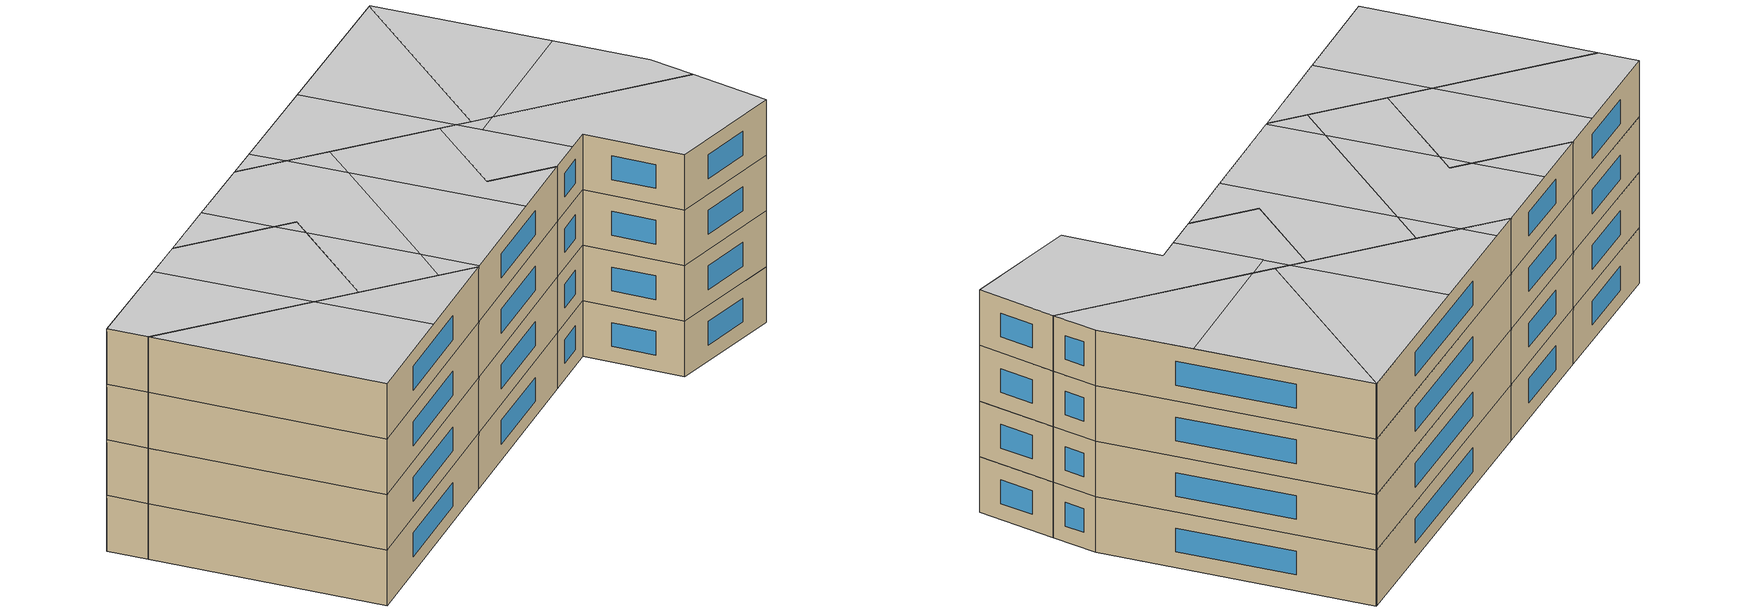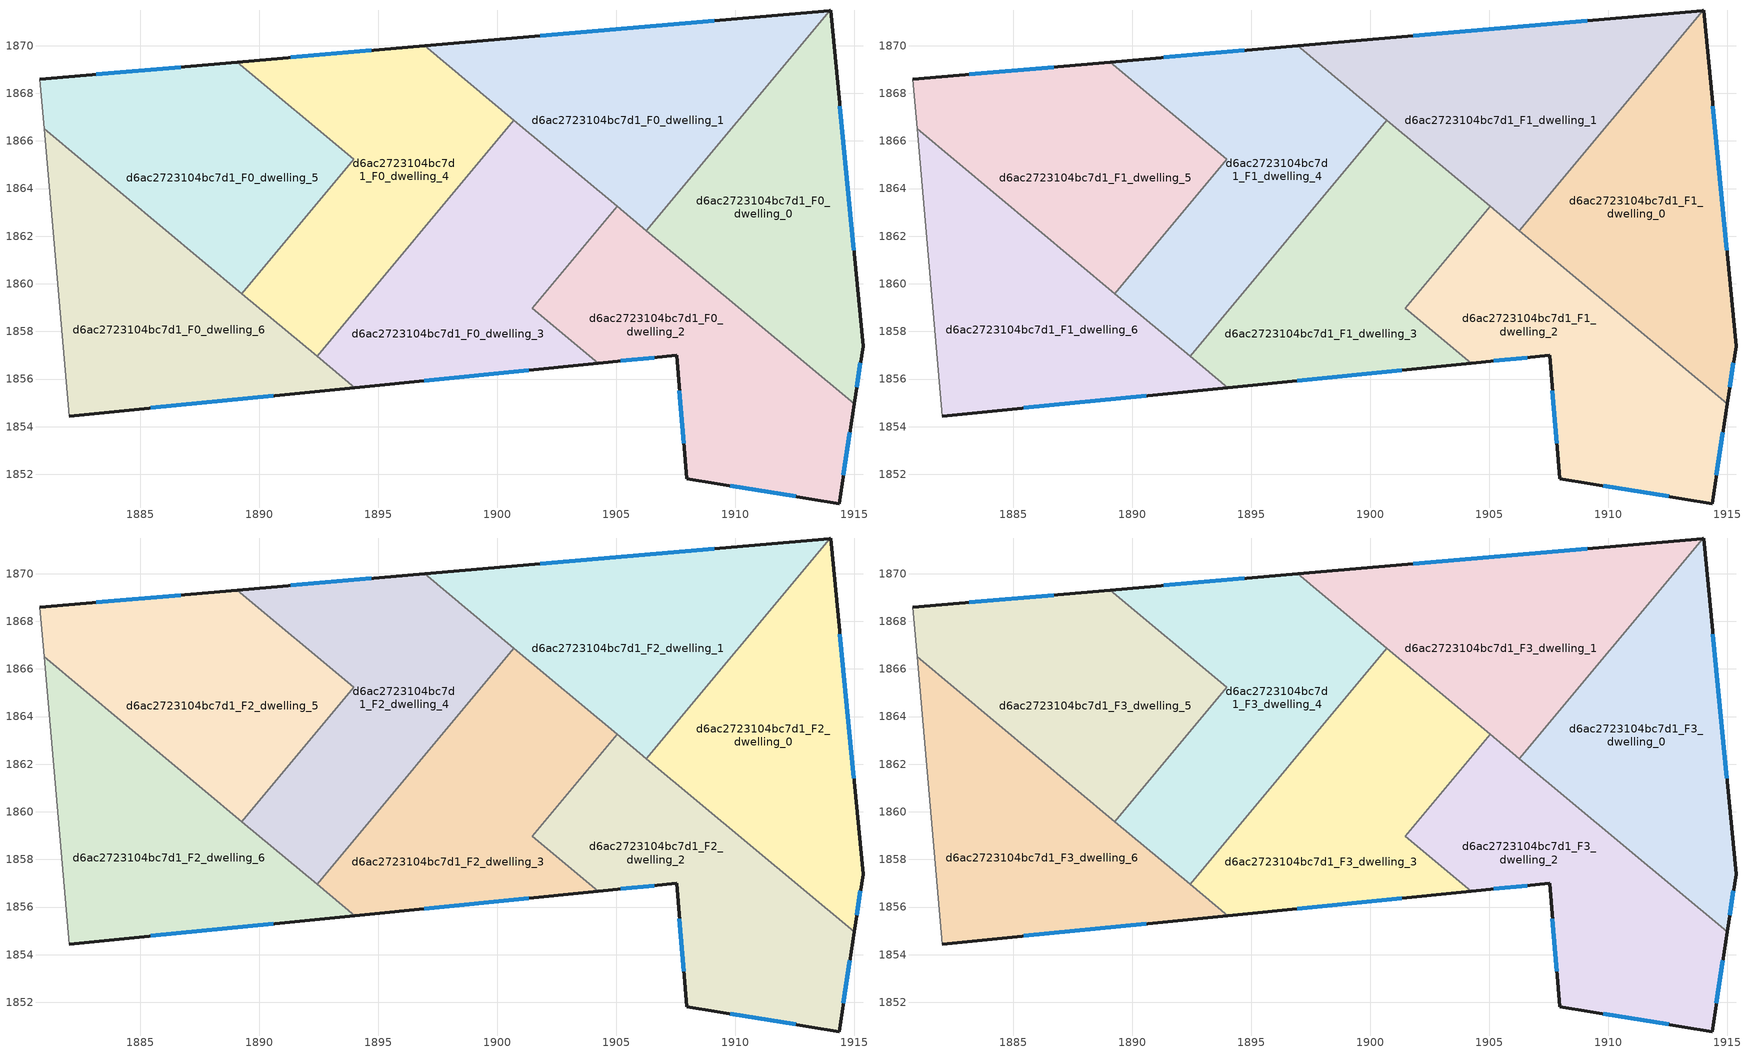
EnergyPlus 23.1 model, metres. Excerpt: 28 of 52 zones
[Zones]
d6ac2723104bc7d1_F0_dwelling_0
 floor ground (EU_floor_Construction): 1914,1871.48 1915.36,1857.38 1914.99,1854.95 1906.26,1862.23 1913.96,1871.47 z0
 wall outside (EU_wall_Construction): 1914.99,1854.95 1915.36,1857.38 1914,1871.48 1913.96,1871.47 z0:3
 wall to d6ac2723104bc7d1_F0_dwelling_1 (EU_wall_Construction): 1913.96,1871.47 1906.26,1862.23 z0:3
 wall to d6ac2723104bc7d1_F0_dwelling_2 (EU_wall_Construction): 1906.26,1862.23 1914.99,1854.95 z0:3
 window (EU_Window_Construction): 1915.09,1855.65 1915.25,1856.69 / 1914.97,1861.41 1914.38,1867.45 z0.86:2.14
d6ac2723104bc7d1_F0_dwelling_1
 floor ground (EU_floor_Construction): 1913.96,1871.47 1906.26,1862.23 1896.95,1869.99 z0
 wall outside (EU_wall_Construction): 1913.96,1871.47 1896.95,1869.99 z0:3
 wall to d6ac2723104bc7d1_F0_dwelling_3 (EU_wall_Construction): 1900.7,1866.87 1905.03,1863.26 z0:3
 wall to d6ac2723104bc7d1_F0_dwelling_4 (EU_wall_Construction): 1896.95,1869.99 1900.69,1866.87 z0:3
 wall to d6ac2723104bc7d1_F0_dwelling_2 (EU_wall_Construction): 1905.03,1863.26 1906.26,1862.23 z0:3
 window (EU_Window_Construction): 1909.1,1871.05 1901.81,1870.42 z0.86:2.14
d6ac2723104bc7d1_F0_dwelling_2
 floor ground (EU_floor_Construction): 1914.99,1854.95 1914.35,1850.77 1907.95,1851.82 1907.53,1857 1904.24,1856.67 1901.47,1858.98 1905.03,1863.26 z0
 wall outside (EU_wall_Construction): 1904.24,1856.67 1907.53,1857 1907.95,1851.82 1914.35,1850.77 1914.99,1854.95 z0:3
 wall to d6ac2723104bc7d1_F0_dwelling_3 (EU_wall_Construction): 1905.03,1863.26 1901.47,1858.98 1904.24,1856.67 z0:3
 window (EU_Window_Construction): 1914.53,1851.97 1914.81,1853.76 / 1909.78,1851.52 1912.52,1851.07 / 1907.65,1855.52 1907.83,1853.3 / 1905.18,1856.76 1906.59,1856.9 z0.86:2.14
d6ac2723104bc7d1_F0_dwelling_3
 floor ground (EU_floor_Construction): 1905.03,1863.26 1901.47,1858.98 1904.24,1856.67 1894.01,1855.64 1892.43,1856.96 1900.7,1866.87 z0
 wall outside (EU_wall_Construction): 1894.01,1855.64 1904.24,1856.67 z0:3
 wall to d6ac2723104bc7d1_F0_dwelling_4 (EU_wall_Construction): 1900.7,1866.87 1892.43,1856.96 z0:3
 wall to d6ac2723104bc7d1_F0_dwelling_6 (EU_wall_Construction): 1892.43,1856.96 1894.01,1855.64 z0:3
 window (EU_Window_Construction): 1896.93,1855.94 1901.32,1856.37 z0.86:2.14
d6ac2723104bc7d1_F0_dwelling_4
 floor ground (EU_floor_Construction): 1900.7,1866.87 1892.43,1856.96 1889.27,1859.59 1893.97,1865.23 1889.08,1869.31 1896.95,1869.99 z0
 wall outside (EU_wall_Construction): 1896.95,1869.99 1889.08,1869.31 z0:3
 wall to d6ac2723104bc7d1_F0_dwelling_5 (EU_wall_Construction): 1889.08,1869.31 1893.97,1865.23 1889.27,1859.59 z0:3
 wall to d6ac2723104bc7d1_F0_dwelling_6 (EU_wall_Construction): 1889.27,1859.59 1892.43,1856.96 z0:3
 window (EU_Window_Construction): 1894.7,1869.8 1891.33,1869.5 z0.86:2.14
d6ac2723104bc7d1_F0_dwelling_5
 floor ground (EU_floor_Construction): 1893.97,1865.23 1889.27,1859.59 1880.97,1866.51 1880.79,1868.59 1889.08,1869.31 z0
 wall outside (EU_wall_Construction): 1889.08,1869.31 1880.79,1868.59 z0:3
 wall adiabatic (EU_wall_Construction): 1880.79,1868.59 1880.97,1866.51 z0:3
 wall to d6ac2723104bc7d1_F0_dwelling_6 (EU_wall_Construction): 1880.97,1866.51 1889.27,1859.59 z0:3
 window (EU_Window_Construction): 1886.71,1869.1 1883.16,1868.79 z0.86:2.14
d6ac2723104bc7d1_F0_dwelling_6
 floor ground (EU_floor_Construction): 1894.01,1855.64 1882.02,1854.45 1880.97,1866.51 z0
 wall outside (EU_wall_Construction): 1882.02,1854.45 1894.01,1855.64 z0:3
 wall adiabatic (EU_wall_Construction): 1880.97,1866.51 1882.02,1854.45 z0:3
 window (EU_Window_Construction): 1885.44,1854.79 1890.58,1855.3 z0.86:2.14
d6ac2723104bc7d1_F1_dwelling_0
 floor to d6ac2723104bc7d1_F0_dwelling_0 (EU_floor_Construction): 1914,1871.48 1915.36,1857.38 1914.99,1854.95 1906.26,1862.23 1913.96,1871.47 z3
 wall outside (EU_wall_Construction): 1914.99,1854.95 1915.36,1857.38 1914,1871.48 1913.96,1871.47 z3:6
 wall to d6ac2723104bc7d1_F1_dwelling_1 (EU_wall_Construction): 1913.96,1871.47 1906.26,1862.23 z3:6
 wall to d6ac2723104bc7d1_F1_dwelling_2 (EU_wall_Construction): 1906.26,1862.23 1914.99,1854.95 z3:6
 window (EU_Window_Construction): 1915.09,1855.65 1915.25,1856.69 / 1914.97,1861.41 1914.38,1867.45 z3.86:5.14
d6ac2723104bc7d1_F1_dwelling_1
 floor to d6ac2723104bc7d1_F0_dwelling_1 (EU_floor_Construction): 1913.96,1871.47 1906.26,1862.23 1896.95,1869.99 z3
 wall outside (EU_wall_Construction): 1913.96,1871.47 1896.95,1869.99 z3:6
 wall to d6ac2723104bc7d1_F1_dwelling_3 (EU_wall_Construction): 1900.7,1866.87 1905.03,1863.26 z3:6
 wall to d6ac2723104bc7d1_F1_dwelling_4 (EU_wall_Construction): 1896.95,1869.99 1900.69,1866.87 z3:6
 wall to d6ac2723104bc7d1_F1_dwelling_2 (EU_wall_Construction): 1905.03,1863.26 1906.26,1862.23 z3:6
 window (EU_Window_Construction): 1909.1,1871.05 1901.81,1870.42 z3.86:5.14
d6ac2723104bc7d1_F1_dwelling_2
 floor to d6ac2723104bc7d1_F0_dwelling_2 (EU_floor_Construction): 1914.99,1854.95 1914.35,1850.77 1907.95,1851.82 1907.53,1857 1904.24,1856.67 1901.47,1858.98 1905.03,1863.26 z3
 wall outside (EU_wall_Construction): 1904.24,1856.67 1907.53,1857 1907.95,1851.82 1914.35,1850.77 1914.99,1854.95 z3:6
 wall to d6ac2723104bc7d1_F1_dwelling_3 (EU_wall_Construction): 1905.03,1863.26 1901.47,1858.98 1904.24,1856.67 z3:6
 window (EU_Window_Construction): 1914.53,1851.97 1914.81,1853.76 / 1909.78,1851.52 1912.52,1851.07 / 1907.65,1855.52 1907.83,1853.3 / 1905.18,1856.76 1906.59,1856.9 z3.86:5.14
d6ac2723104bc7d1_F1_dwelling_3
 floor to d6ac2723104bc7d1_F0_dwelling_3 (EU_floor_Construction): 1905.03,1863.26 1901.47,1858.98 1904.24,1856.67 1894.01,1855.64 1892.43,1856.96 1900.7,1866.87 z3
 wall outside (EU_wall_Construction): 1894.01,1855.64 1904.24,1856.67 z3:6
 wall to d6ac2723104bc7d1_F1_dwelling_4 (EU_wall_Construction): 1900.7,1866.87 1892.43,1856.96 z3:6
 wall to d6ac2723104bc7d1_F1_dwelling_6 (EU_wall_Construction): 1892.43,1856.96 1894.01,1855.64 z3:6
 window (EU_Window_Construction): 1896.93,1855.94 1901.32,1856.37 z3.86:5.14
d6ac2723104bc7d1_F1_dwelling_4
 floor to d6ac2723104bc7d1_F0_dwelling_4 (EU_floor_Construction): 1900.7,1866.87 1892.43,1856.96 1889.27,1859.59 1893.97,1865.23 1889.08,1869.31 1896.95,1869.99 z3
 wall outside (EU_wall_Construction): 1896.95,1869.99 1889.08,1869.31 z3:6
 wall to d6ac2723104bc7d1_F1_dwelling_5 (EU_wall_Construction): 1889.08,1869.31 1893.97,1865.23 1889.27,1859.59 z3:6
 wall to d6ac2723104bc7d1_F1_dwelling_6 (EU_wall_Construction): 1889.27,1859.59 1892.43,1856.96 z3:6
 window (EU_Window_Construction): 1894.7,1869.8 1891.33,1869.5 z3.86:5.14
d6ac2723104bc7d1_F1_dwelling_5
 floor to d6ac2723104bc7d1_F0_dwelling_5 (EU_floor_Construction): 1893.97,1865.23 1889.27,1859.59 1880.97,1866.51 1880.79,1868.59 1889.08,1869.31 z3
 wall outside (EU_wall_Construction): 1889.08,1869.31 1880.79,1868.59 z3:6
 wall adiabatic (EU_wall_Construction): 1880.79,1868.59 1880.97,1866.51 z3:6
 wall to d6ac2723104bc7d1_F1_dwelling_6 (EU_wall_Construction): 1880.97,1866.51 1889.27,1859.59 z3:6
 window (EU_Window_Construction): 1886.71,1869.1 1883.16,1868.79 z3.86:5.14
d6ac2723104bc7d1_F1_dwelling_6
 floor to d6ac2723104bc7d1_F0_dwelling_6 (EU_floor_Construction): 1894.01,1855.64 1882.02,1854.45 1880.97,1866.51 z3
 wall outside (EU_wall_Construction): 1882.02,1854.45 1894.01,1855.64 z3:6
 wall adiabatic (EU_wall_Construction): 1880.97,1866.51 1882.02,1854.45 z3:6
 window (EU_Window_Construction): 1885.44,1854.79 1890.58,1855.3 z3.86:5.14
d6ac2723104bc7d1_F2_dwelling_0
 floor to d6ac2723104bc7d1_F1_dwelling_0 (EU_floor_Construction): 1914,1871.48 1915.36,1857.38 1914.99,1854.95 1906.26,1862.23 1913.96,1871.47 z6
 wall outside (EU_wall_Construction): 1914.99,1854.95 1915.36,1857.38 1914,1871.48 1913.96,1871.47 z6:9
 wall to d6ac2723104bc7d1_F2_dwelling_1 (EU_wall_Construction): 1913.96,1871.47 1906.26,1862.23 z6:9
 wall to d6ac2723104bc7d1_F2_dwelling_2 (EU_wall_Construction): 1906.26,1862.23 1914.99,1854.95 z6:9
 window (EU_Window_Construction): 1915.09,1855.65 1915.25,1856.69 / 1914.97,1861.41 1914.38,1867.45 z6.86:8.14
d6ac2723104bc7d1_F2_dwelling_1
 floor to d6ac2723104bc7d1_F1_dwelling_1 (EU_floor_Construction): 1913.96,1871.47 1906.26,1862.23 1896.95,1869.99 z6
 wall outside (EU_wall_Construction): 1913.96,1871.47 1896.95,1869.99 z6:9
 wall to d6ac2723104bc7d1_F2_dwelling_3 (EU_wall_Construction): 1900.7,1866.87 1905.03,1863.26 z6:9
 wall to d6ac2723104bc7d1_F2_dwelling_4 (EU_wall_Construction): 1896.95,1869.99 1900.69,1866.87 z6:9
 wall to d6ac2723104bc7d1_F2_dwelling_2 (EU_wall_Construction): 1905.03,1863.26 1906.26,1862.23 z6:9
 window (EU_Window_Construction): 1909.1,1871.05 1901.81,1870.42 z6.86:8.14
d6ac2723104bc7d1_F2_dwelling_2
 floor to d6ac2723104bc7d1_F1_dwelling_2 (EU_floor_Construction): 1914.99,1854.95 1914.35,1850.77 1907.95,1851.82 1907.53,1857 1904.24,1856.67 1901.47,1858.98 1905.03,1863.26 z6
 wall outside (EU_wall_Construction): 1904.24,1856.67 1907.53,1857 1907.95,1851.82 1914.35,1850.77 1914.99,1854.95 z6:9
 wall to d6ac2723104bc7d1_F2_dwelling_3 (EU_wall_Construction): 1905.03,1863.26 1901.47,1858.98 1904.24,1856.67 z6:9
 window (EU_Window_Construction): 1914.53,1851.97 1914.81,1853.76 / 1909.78,1851.52 1912.52,1851.07 / 1907.65,1855.52 1907.83,1853.3 / 1905.18,1856.76 1906.59,1856.9 z6.86:8.14
d6ac2723104bc7d1_F2_dwelling_3
 floor to d6ac2723104bc7d1_F1_dwelling_3 (EU_floor_Construction): 1905.03,1863.26 1901.47,1858.98 1904.24,1856.67 1894.01,1855.64 1892.43,1856.96 1900.7,1866.87 z6
 wall outside (EU_wall_Construction): 1894.01,1855.64 1904.24,1856.67 z6:9
 wall to d6ac2723104bc7d1_F2_dwelling_4 (EU_wall_Construction): 1900.7,1866.87 1892.43,1856.96 z6:9
 wall to d6ac2723104bc7d1_F2_dwelling_6 (EU_wall_Construction): 1892.43,1856.96 1894.01,1855.64 z6:9
 window (EU_Window_Construction): 1896.93,1855.94 1901.32,1856.37 z6.86:8.14
d6ac2723104bc7d1_F2_dwelling_4
 floor to d6ac2723104bc7d1_F1_dwelling_4 (EU_floor_Construction): 1900.7,1866.87 1892.43,1856.96 1889.27,1859.59 1893.97,1865.23 1889.08,1869.31 1896.95,1869.99 z6
 wall outside (EU_wall_Construction): 1896.95,1869.99 1889.08,1869.31 z6:9
 wall to d6ac2723104bc7d1_F2_dwelling_5 (EU_wall_Construction): 1889.08,1869.31 1893.97,1865.23 1889.27,1859.59 z6:9
 wall to d6ac2723104bc7d1_F2_dwelling_6 (EU_wall_Construction): 1889.27,1859.59 1892.43,1856.96 z6:9
 window (EU_Window_Construction): 1894.7,1869.8 1891.33,1869.5 z6.86:8.14
d6ac2723104bc7d1_F2_dwelling_5
 floor to d6ac2723104bc7d1_F1_dwelling_5 (EU_floor_Construction): 1893.97,1865.23 1889.27,1859.59 1880.97,1866.51 1880.79,1868.59 1889.08,1869.31 z6
 wall outside (EU_wall_Construction): 1889.08,1869.31 1880.79,1868.59 z6:9
 wall adiabatic (EU_wall_Construction): 1880.79,1868.59 1880.97,1866.51 z6:9
 wall to d6ac2723104bc7d1_F2_dwelling_6 (EU_wall_Construction): 1880.97,1866.51 1889.27,1859.59 z6:9
 window (EU_Window_Construction): 1886.71,1869.1 1883.16,1868.79 z6.86:8.14
d6ac2723104bc7d1_F2_dwelling_6
 floor to d6ac2723104bc7d1_F1_dwelling_6 (EU_floor_Construction): 1894.01,1855.64 1882.02,1854.45 1880.97,1866.51 z6
 wall outside (EU_wall_Construction): 1882.02,1854.45 1894.01,1855.64 z6:9
 wall adiabatic (EU_wall_Construction): 1880.97,1866.51 1882.02,1854.45 z6:9
 window (EU_Window_Construction): 1885.44,1854.79 1890.58,1855.3 z6.86:8.14
d6ac2723104bc7d1_F3_dwelling_0
 floor to d6ac2723104bc7d1_F2_dwelling_0 (EU_floor_Construction): 1914,1871.48 1915.36,1857.38 1914.99,1854.95 1906.26,1862.23 1913.96,1871.47 z9
 wall outside (EU_wall_Construction): 1914.99,1854.95 1915.36,1857.38 1914,1871.48 1913.96,1871.47 z9:12
 wall to d6ac2723104bc7d1_F3_dwelling_1 (EU_wall_Construction): 1913.96,1871.47 1906.26,1862.23 z9:12
 wall to d6ac2723104bc7d1_F3_dwelling_2 (EU_wall_Construction): 1906.26,1862.23 1914.99,1854.95 z9:12
 window (EU_Window_Construction): 1915.09,1855.65 1915.25,1856.69 / 1914.97,1861.41 1914.38,1867.45 z9.86:11.14
 ceiling adiabatic (EU_roof_Construction): 1914.88,1862.29 1914,1871.48 1913.96,1871.47 1906.26,1862.23 1907.11,1861.52 z12
 ceiling to d6ac2723104bc7d1_F4_dwelling_0 (EU_floor_Construction): 1914.99,1854.95 1915.36,1857.38 1914.88,1862.29 1907.11,1861.52 z12
d6ac2723104bc7d1_F3_dwelling_1
 floor to d6ac2723104bc7d1_F2_dwelling_1 (EU_floor_Construction): 1913.96,1871.47 1906.26,1862.23 1896.95,1869.99 z9
 wall outside (EU_wall_Construction): 1913.96,1871.47 1896.95,1869.99 z9:12
 wall to d6ac2723104bc7d1_F3_dwelling_3 (EU_wall_Construction): 1900.7,1866.87 1905.03,1863.26 z9:12
 wall to d6ac2723104bc7d1_F3_dwelling_4 (EU_wall_Construction): 1896.95,1869.99 1900.69,1866.87 z9:12
 wall to d6ac2723104bc7d1_F3_dwelling_2 (EU_wall_Construction): 1905.03,1863.26 1906.26,1862.23 z9:12
 window (EU_Window_Construction): 1909.1,1871.05 1901.81,1870.42 z9.86:11.14
 ceiling to d6ac2723104bc7d1_F4_dwelling_2 (EU_floor_Construction): 1905.64,1862.74 1904.85,1870.68 1898.77,1870.15 1898.95,1868.33 z12
 ceiling adiabatic (EU_roof_Construction): 1906.26,1862.23 1913.96,1871.47 1904.85,1870.68 1905.64,1862.74 z12
 ceiling to d6ac2723104bc7d1_F4_dwelling_3 (EU_floor_Construction): 1898.95,1868.33 1898.77,1870.15 1896.95,1869.99 z12
d6ac2723104bc7d1_F3_dwelling_2
 floor to d6ac2723104bc7d1_F2_dwelling_2 (EU_floor_Construction): 1914.99,1854.95 1914.35,1850.77 1907.95,1851.82 1907.53,1857 1904.24,1856.67 1901.47,1858.98 1905.03,1863.26 z9
 wall outside (EU_wall_Construction): 1904.24,1856.67 1907.53,1857 1907.95,1851.82 1914.35,1850.77 1914.99,1854.95 z9:12
 wall to d6ac2723104bc7d1_F3_dwelling_3 (EU_wall_Construction): 1905.03,1863.26 1901.47,1858.98 1904.24,1856.67 z9:12
 window (EU_Window_Construction): 1914.53,1851.97 1914.81,1853.76 / 1909.78,1851.52 1912.52,1851.07 / 1907.65,1855.52 1907.83,1853.3 / 1905.18,1856.76 1906.59,1856.9 z9.86:11.14
 ceiling to d6ac2723104bc7d1_F4_dwelling_0 (EU_floor_Construction): 1914.35,1850.77 1914.99,1854.95 1907.11,1861.52 1905.78,1861.39 1906.23,1856.87 1907.53,1857 1907.95,1851.82 z12
 ceiling to d6ac2723104bc7d1_F4_dwelling_2 (EU_floor_Construction): 1906.23,1856.87 1905.64,1862.74 1905.03,1863.26 1901.47,1858.98 1904.24,1856.67 z12
 ceiling to d6ac2723104bc7d1_F4_dwelling_1 (EU_floor_Construction): 1907.11,1861.52 1905.64,1862.74 1905.78,1861.39 z12
d6ac2723104bc7d1_F3_dwelling_3
 floor to d6ac2723104bc7d1_F2_dwelling_3 (EU_floor_Construction): 1905.03,1863.26 1901.47,1858.98 1904.24,1856.67 1894.01,1855.64 1892.43,1856.96 1900.7,1866.87 z9
 wall outside (EU_wall_Construction): 1894.01,1855.64 1904.24,1856.67 z9:12
 wall to d6ac2723104bc7d1_F3_dwelling_4 (EU_wall_Construction): 1900.7,1866.87 1892.43,1856.96 z9:12
 wall to d6ac2723104bc7d1_F3_dwelling_6 (EU_wall_Construction): 1892.43,1856.96 1894.01,1855.64 z9:12
 window (EU_Window_Construction): 1896.93,1855.94 1901.32,1856.37 z9.86:11.14
 ceiling to d6ac2723104bc7d1_F4_dwelling_3 (EU_floor_Construction): 1900.15,1856.26 1899.26,1865.15 1893.81,1858.61 1894.1,1855.65 z12
 ceiling to d6ac2723104bc7d1_F4_dwelling_2 (EU_floor_Construction): 1904.24,1856.67 1901.47,1858.98 1905.03,1863.26 1900.7,1866.87 1899.26,1865.15 1900.15,1856.26 z12
 ceiling to d6ac2723104bc7d1_F4_dwelling_4 (EU_floor_Construction): 1894.1,1855.65 1893.81,1858.61 1892.43,1856.96 1894,1855.64 z12
d6ac2723104bc7d1_F3_dwelling_4
 floor to d6ac2723104bc7d1_F2_dwelling_4 (EU_floor_Construction): 1900.7,1866.87 1892.43,1856.96 1889.27,1859.59 1893.97,1865.23 1889.08,1869.31 1896.95,1869.99 z9
 wall outside (EU_wall_Construction): 1896.95,1869.99 1889.08,1869.31 z9:12
 wall to d6ac2723104bc7d1_F3_dwelling_5 (EU_wall_Construction): 1889.08,1869.31 1893.97,1865.23 1889.27,1859.59 z9:12
 wall to d6ac2723104bc7d1_F3_dwelling_6 (EU_wall_Construction): 1889.27,1859.59 1892.43,1856.96 z9:12
 window (EU_Window_Construction): 1894.7,1869.8 1891.33,1869.5 z9.86:11.14
 ceiling to d6ac2723104bc7d1_F4_dwelling_4 (EU_floor_Construction): 1892.43,1856.96 1893.81,1858.61 1893.24,1864.35 1889.27,1859.59 z12; 1893.08,1865.98 1892.71,1869.62 1889.08,1869.31 z12
 ceiling to d6ac2723104bc7d1_F4_dwelling_3 (EU_floor_Construction): 1893.81,1858.61 1899.26,1865.15 1898.95,1868.33 1896.95,1869.99 1892.71,1869.62 1893.08,1865.98 1893.97,1865.23 1893.24,1864.35 z12
 ceiling to d6ac2723104bc7d1_F4_dwelling_2 (EU_floor_Construction): 1899.26,1865.15 1900.7,1866.87 1898.95,1868.33 z12
d6ac2723104bc7d1_F3_dwelling_5
 floor to d6ac2723104bc7d1_F2_dwelling_5 (EU_floor_Construction): 1893.97,1865.23 1889.27,1859.59 1880.97,1866.51 1880.79,1868.59 1889.08,1869.31 z9
 wall outside (EU_wall_Construction): 1889.08,1869.31 1880.79,1868.59 z9:12
 wall adiabatic (EU_wall_Construction): 1880.79,1868.59 1880.97,1866.51 z9:12
 wall to d6ac2723104bc7d1_F3_dwelling_6 (EU_wall_Construction): 1880.97,1866.51 1889.27,1859.59 z9:12
 window (EU_Window_Construction): 1886.71,1869.1 1883.16,1868.79 z9.86:11.14
 ceiling to d6ac2723104bc7d1_F4_dwelling_5 (EU_floor_Construction): 1887.49,1861.08 1886.69,1869.1 1880.79,1868.59 1880.97,1866.51 z12
 ceiling to d6ac2723104bc7d1_F4_dwelling_4 (EU_floor_Construction): 1889.27,1859.59 1893.24,1864.35 1893.08,1865.98 1889.08,1869.31 1886.69,1869.1 1887.49,1861.08 z12
 ceiling to d6ac2723104bc7d1_F4_dwelling_3 (EU_floor_Construction): 1893.24,1864.35 1893.97,1865.23 1893.08,1865.98 z12
d6ac2723104bc7d1_F3_dwelling_6
 floor to d6ac2723104bc7d1_F2_dwelling_6 (EU_floor_Construction): 1894.01,1855.64 1882.02,1854.45 1880.97,1866.51 z9
 wall outside (EU_wall_Construction): 1882.02,1854.45 1894.01,1855.64 z9:12
 wall adiabatic (EU_wall_Construction): 1880.97,1866.51 1882.02,1854.45 z9:12
 window (EU_Window_Construction): 1885.44,1854.79 1890.58,1855.3 z9.86:11.14
 ceiling to d6ac2723104bc7d1_F4_dwelling_5 (EU_floor_Construction): 1888.09,1855.05 1887.49,1861.08 1880.97,1866.51 1882.02,1854.45 z12
 ceiling to d6ac2723104bc7d1_F4_dwelling_4 (EU_floor_Construction): 1894,1855.64 1887.49,1861.08 1888.09,1855.05 z12
[Building]
EU S2 Campaign: North Axis=0; Terrain=City; Solar Distribution=FullExterior
[Site:Location]
Helsinki-Vantaa.AP: Latitude=60.317; Longitude=24.963; Time Zone=2; Elevation=54.6
[SizingPeriod:WeatherFileDays]
AnnualSizingPeriod: Begin Month=1; Begin Day of Month=1; End Month=12; End Day of Month=31; Day of Week for Start Day=Monday; Use Weather File Daylight Saving Period=No; Use Weather File Rain and Snow Indicators=No
[MATERIAL]
EU_InternalMass_Material: Roughness=MediumRough; Thickness=0.1; Conductivity=1; Density=1800; Specific Heat=900; Thermal Absorptance=0.9; Solar Absorptance=0.7; Visible Absorptance=0.7
[MATERIAL:NOMASS] Roughness=MediumRough; Thermal Absorptance=0.9; Solar Absorptance=0.7; Visible Absorptance=0.7
Name | Thermal Resistance
EU_wall_NoMass | 1.10183
EU_roof_NoMass; EU_floor_NoMass | 1.70606
[WINDOWMATERIAL:SIMPLEGLAZINGSYSTEM]
EU_Window_SimpleGlazing: UFactor=3.11035; Solar Heat Gain Coefficient=0.8; Visible Transmittance=0.8
[CONSTRUCTION]
EU_wall_Construction: EU_wall_NoMass
EU_roof_Construction: EU_roof_NoMass
EU_floor_Construction: EU_floor_NoMass
EU_Window_Construction: EU_Window_SimpleGlazing
EU_InternalMass_Construction: EU_InternalMass_Material
[ZONE] Type=1; Multiplier=1; Ceiling Height=autocalculate; Floor Area=autocalculate; Part of Total Floor Area=Yes
Name | Volume
d6ac2723104bc7d1_F0_dwelling_0; d6ac2723104bc7d1_F1_dwelling_0; d6ac2723104bc7d1_F2_dwelling_0; d6ac2723104bc7d1_F3_dwelling_0 | 218.77
d6ac2723104bc7d1_F0_dwelling_1; d6ac2723104bc7d1_F1_dwelling_1; d6ac2723104bc7d1_F2_dwelling_1; d6ac2723104bc7d1_F3_dwelling_1 | 218.784
d6ac2723104bc7d1_F0_dwelling_2; d6ac2723104bc7d1_F1_dwelling_2; d6ac2723104bc7d1_F2_dwelling_2; d6ac2723104bc7d1_F3_dwelling_2 | 222.42
d6ac2723104bc7d1_F0_dwelling_3; d6ac2723104bc7d1_F1_dwelling_3; d6ac2723104bc7d1_F2_dwelling_3; d6ac2723104bc7d1_F3_dwelling_3 | 218.772
d6ac2723104bc7d1_F0_dwelling_4; d6ac2723104bc7d1_F1_dwelling_4; d6ac2723104bc7d1_F2_dwelling_4; d6ac2723104bc7d1_F3_dwelling_4 | 218.767
d6ac2723104bc7d1_F0_dwelling_5; d6ac2723104bc7d1_F1_dwelling_5; d6ac2723104bc7d1_F2_dwelling_5; d6ac2723104bc7d1_F3_dwelling_5 | 215.126
d6ac2723104bc7d1_F0_dwelling_6; d6ac2723104bc7d1_F1_dwelling_6; d6ac2723104bc7d1_F2_dwelling_6; d6ac2723104bc7d1_F3_dwelling_6 | 218.793
[INTERNALMASS] Construction=EU_InternalMass_Construction
Name | Zone or ZoneList | Surface Area
d6ac2723104bc7d1_F0_dwelling_0_EU_InternalMass | d6ac2723104bc7d1_F0_dwelling_0 | 72.9235
d6ac2723104bc7d1_F0_dwelling_1_EU_InternalMass | d6ac2723104bc7d1_F0_dwelling_1 | 72.9294
d6ac2723104bc7d1_F0_dwelling_2_EU_InternalMass | d6ac2723104bc7d1_F0_dwelling_2 | 74.1403
d6ac2723104bc7d1_F0_dwelling_3_EU_InternalMass | d6ac2723104bc7d1_F0_dwelling_3 | 72.9265
d6ac2723104bc7d1_F0_dwelling_4_EU_InternalMass | d6ac2723104bc7d1_F0_dwelling_4 | 72.92
d6ac2723104bc7d1_F0_dwelling_5_EU_InternalMass | d6ac2723104bc7d1_F0_dwelling_5 | 71.7077
d6ac2723104bc7d1_F0_dwelling_6_EU_InternalMass | d6ac2723104bc7d1_F0_dwelling_6 | 72.931
d6ac2723104bc7d1_F1_dwelling_0_EU_InternalMass | d6ac2723104bc7d1_F1_dwelling_0 | 72.9235
d6ac2723104bc7d1_F1_dwelling_1_EU_InternalMass | d6ac2723104bc7d1_F1_dwelling_1 | 72.9294
d6ac2723104bc7d1_F1_dwelling_2_EU_InternalMass | d6ac2723104bc7d1_F1_dwelling_2 | 74.1403
d6ac2723104bc7d1_F1_dwelling_3_EU_InternalMass | d6ac2723104bc7d1_F1_dwelling_3 | 72.9265
d6ac2723104bc7d1_F1_dwelling_4_EU_InternalMass | d6ac2723104bc7d1_F1_dwelling_4 | 72.92
d6ac2723104bc7d1_F1_dwelling_5_EU_InternalMass | d6ac2723104bc7d1_F1_dwelling_5 | 71.7077
d6ac2723104bc7d1_F1_dwelling_6_EU_InternalMass | d6ac2723104bc7d1_F1_dwelling_6 | 72.931
d6ac2723104bc7d1_F2_dwelling_0_EU_InternalMass | d6ac2723104bc7d1_F2_dwelling_0 | 72.9235
d6ac2723104bc7d1_F2_dwelling_1_EU_InternalMass | d6ac2723104bc7d1_F2_dwelling_1 | 72.9294
d6ac2723104bc7d1_F2_dwelling_2_EU_InternalMass | d6ac2723104bc7d1_F2_dwelling_2 | 74.1403
d6ac2723104bc7d1_F2_dwelling_3_EU_InternalMass | d6ac2723104bc7d1_F2_dwelling_3 | 72.9265
d6ac2723104bc7d1_F2_dwelling_4_EU_InternalMass | d6ac2723104bc7d1_F2_dwelling_4 | 72.92
d6ac2723104bc7d1_F2_dwelling_5_EU_InternalMass | d6ac2723104bc7d1_F2_dwelling_5 | 71.7077
d6ac2723104bc7d1_F2_dwelling_6_EU_InternalMass | d6ac2723104bc7d1_F2_dwelling_6 | 72.931
d6ac2723104bc7d1_F3_dwelling_0_EU_InternalMass | d6ac2723104bc7d1_F3_dwelling_0 | 72.9235
d6ac2723104bc7d1_F3_dwelling_1_EU_InternalMass | d6ac2723104bc7d1_F3_dwelling_1 | 72.9294
d6ac2723104bc7d1_F3_dwelling_2_EU_InternalMass | d6ac2723104bc7d1_F3_dwelling_2 | 74.1403
d6ac2723104bc7d1_F3_dwelling_3_EU_InternalMass | d6ac2723104bc7d1_F3_dwelling_3 | 72.9265
d6ac2723104bc7d1_F3_dwelling_4_EU_InternalMass | d6ac2723104bc7d1_F3_dwelling_4 | 72.92
d6ac2723104bc7d1_F3_dwelling_5_EU_InternalMass | d6ac2723104bc7d1_F3_dwelling_5 | 71.7077
d6ac2723104bc7d1_F3_dwelling_6_EU_InternalMass | d6ac2723104bc7d1_F3_dwelling_6 | 72.931
[OTHEREQUIPMENT] Fuel Type=Electricity; Design Level Calculation Method=Watts/Area; Power per Zone Floor Area=1; Fraction Latent=0; Fraction Radiant=0; Fraction Lost=0; Carbon Dioxide Generation Rate=0; EndUse Subcategory=EU_Step8_InternalGains
Name | Zone or ZoneList or Space or SpaceList | Schedule
EU_Step8_InternalGain_d6ac2723104bc7d1_F0_dwelling_0_f000 | d6ac2723104bc7d1_F0_dwelling_0 | EU_Step8_GainSchedule_d6ac2723104bc7d1_F0_dwelling_0_f000
EU_Step8_InternalGain_d6ac2723104bc7d1_F0_dwelling_1_f000 | d6ac2723104bc7d1_F0_dwelling_1 | EU_Step8_GainSchedule_d6ac2723104bc7d1_F0_dwelling_1_f000
EU_Step8_InternalGain_d6ac2723104bc7d1_F0_dwelling_2_f000 | d6ac2723104bc7d1_F0_dwelling_2 | EU_Step8_GainSchedule_d6ac2723104bc7d1_F0_dwelling_2_f000
EU_Step8_InternalGain_d6ac2723104bc7d1_F0_dwelling_3_f000 | d6ac2723104bc7d1_F0_dwelling_3 | EU_Step8_GainSchedule_d6ac2723104bc7d1_F0_dwelling_3_f000
EU_Step8_InternalGain_d6ac2723104bc7d1_F0_dwelling_4_f000 | d6ac2723104bc7d1_F0_dwelling_4 | EU_Step8_GainSchedule_d6ac2723104bc7d1_F0_dwelling_4_f000
EU_Step8_InternalGain_d6ac2723104bc7d1_F0_dwelling_5_f000 | d6ac2723104bc7d1_F0_dwelling_5 | EU_Step8_GainSchedule_d6ac2723104bc7d1_F0_dwelling_5_f000
EU_Step8_InternalGain_d6ac2723104bc7d1_F0_dwelling_6_f000 | d6ac2723104bc7d1_F0_dwelling_6 | EU_Step8_GainSchedule_d6ac2723104bc7d1_F0_dwelling_6_f000
EU_Step8_InternalGain_d6ac2723104bc7d1_F1_dwelling_0_f000 | d6ac2723104bc7d1_F1_dwelling_0 | EU_Step8_GainSchedule_d6ac2723104bc7d1_F1_dwelling_0_f000
EU_Step8_InternalGain_d6ac2723104bc7d1_F1_dwelling_1_f000 | d6ac2723104bc7d1_F1_dwelling_1 | EU_Step8_GainSchedule_d6ac2723104bc7d1_F1_dwelling_1_f000
EU_Step8_InternalGain_d6ac2723104bc7d1_F1_dwelling_2_f000 | d6ac2723104bc7d1_F1_dwelling_2 | EU_Step8_GainSchedule_d6ac2723104bc7d1_F1_dwelling_2_f000
EU_Step8_InternalGain_d6ac2723104bc7d1_F1_dwelling_3_f000 | d6ac2723104bc7d1_F1_dwelling_3 | EU_Step8_GainSchedule_d6ac2723104bc7d1_F1_dwelling_3_f000
EU_Step8_InternalGain_d6ac2723104bc7d1_F1_dwelling_4_f000 | d6ac2723104bc7d1_F1_dwelling_4 | EU_Step8_GainSchedule_d6ac2723104bc7d1_F1_dwelling_4_f000
EU_Step8_InternalGain_d6ac2723104bc7d1_F1_dwelling_5_f000 | d6ac2723104bc7d1_F1_dwelling_5 | EU_Step8_GainSchedule_d6ac2723104bc7d1_F1_dwelling_5_f000
EU_Step8_InternalGain_d6ac2723104bc7d1_F1_dwelling_6_f000 | d6ac2723104bc7d1_F1_dwelling_6 | EU_Step8_GainSchedule_d6ac2723104bc7d1_F1_dwelling_6_f000
EU_Step8_InternalGain_d6ac2723104bc7d1_F2_dwelling_0_f000 | d6ac2723104bc7d1_F2_dwelling_0 | EU_Step8_GainSchedule_d6ac2723104bc7d1_F2_dwelling_0_f000
EU_Step8_InternalGain_d6ac2723104bc7d1_F2_dwelling_1_f000 | d6ac2723104bc7d1_F2_dwelling_1 | EU_Step8_GainSchedule_d6ac2723104bc7d1_F2_dwelling_1_f000
EU_Step8_InternalGain_d6ac2723104bc7d1_F2_dwelling_2_f000 | d6ac2723104bc7d1_F2_dwelling_2 | EU_Step8_GainSchedule_d6ac2723104bc7d1_F2_dwelling_2_f000
EU_Step8_InternalGain_d6ac2723104bc7d1_F2_dwelling_3_f000 | d6ac2723104bc7d1_F2_dwelling_3 | EU_Step8_GainSchedule_d6ac2723104bc7d1_F2_dwelling_3_f000
EU_Step8_InternalGain_d6ac2723104bc7d1_F2_dwelling_4_f000 | d6ac2723104bc7d1_F2_dwelling_4 | EU_Step8_GainSchedule_d6ac2723104bc7d1_F2_dwelling_4_f000
EU_Step8_InternalGain_d6ac2723104bc7d1_F2_dwelling_5_f000 | d6ac2723104bc7d1_F2_dwelling_5 | EU_Step8_GainSchedule_d6ac2723104bc7d1_F2_dwelling_5_f000
EU_Step8_InternalGain_d6ac2723104bc7d1_F2_dwelling_6_f000 | d6ac2723104bc7d1_F2_dwelling_6 | EU_Step8_GainSchedule_d6ac2723104bc7d1_F2_dwelling_6_f000
EU_Step8_InternalGain_d6ac2723104bc7d1_F3_dwelling_0_f000 | d6ac2723104bc7d1_F3_dwelling_0 | EU_Step8_GainSchedule_d6ac2723104bc7d1_F3_dwelling_0_f000
EU_Step8_InternalGain_d6ac2723104bc7d1_F3_dwelling_1_f000 | d6ac2723104bc7d1_F3_dwelling_1 | EU_Step8_GainSchedule_d6ac2723104bc7d1_F3_dwelling_1_f000
EU_Step8_InternalGain_d6ac2723104bc7d1_F3_dwelling_2_f000 | d6ac2723104bc7d1_F3_dwelling_2 | EU_Step8_GainSchedule_d6ac2723104bc7d1_F3_dwelling_2_f000
EU_Step8_InternalGain_d6ac2723104bc7d1_F3_dwelling_3_f000 | d6ac2723104bc7d1_F3_dwelling_3 | EU_Step8_GainSchedule_d6ac2723104bc7d1_F3_dwelling_3_f000
EU_Step8_InternalGain_d6ac2723104bc7d1_F3_dwelling_4_f000 | d6ac2723104bc7d1_F3_dwelling_4 | EU_Step8_GainSchedule_d6ac2723104bc7d1_F3_dwelling_4_f000
EU_Step8_InternalGain_d6ac2723104bc7d1_F3_dwelling_5_f000 | d6ac2723104bc7d1_F3_dwelling_5 | EU_Step8_GainSchedule_d6ac2723104bc7d1_F3_dwelling_5_f000
EU_Step8_InternalGain_d6ac2723104bc7d1_F3_dwelling_6_f000 | d6ac2723104bc7d1_F3_dwelling_6 | EU_Step8_GainSchedule_d6ac2723104bc7d1_F3_dwelling_6_f000
[ZONEVENTILATION:DESIGNFLOWRATE] Schedule=EU_AlwaysOn; Design Flow Rate Calculation Method=AirChanges/Hour; Air Changes per Hour=0.756316; Ventilation Type=Natural; Fan Pressure Rise=0; Fan Total Efficiency=1; Constant Term Coefficient=1; Temperature Term Coefficient=0; Velocity Term Coefficient=0; Velocity Squared Term Coefficient=0; Minimum Indoor Temperature=-100; Maximum Indoor Temperature=100; Delta Temperature=-100; Minimum Outdoor Temperature=-100; Maximum Outdoor Temperature=100; Maximum Wind Speed=40
Name | Zone or ZoneList or Space or SpaceList
EU_ConstantAir_d6ac2723104bc7d1_F0_dwelling_0 | d6ac2723104bc7d1_F0_dwelling_0
EU_ConstantAir_d6ac2723104bc7d1_F0_dwelling_1 | d6ac2723104bc7d1_F0_dwelling_1
EU_ConstantAir_d6ac2723104bc7d1_F0_dwelling_2 | d6ac2723104bc7d1_F0_dwelling_2
EU_ConstantAir_d6ac2723104bc7d1_F0_dwelling_3 | d6ac2723104bc7d1_F0_dwelling_3
EU_ConstantAir_d6ac2723104bc7d1_F0_dwelling_4 | d6ac2723104bc7d1_F0_dwelling_4
EU_ConstantAir_d6ac2723104bc7d1_F0_dwelling_5 | d6ac2723104bc7d1_F0_dwelling_5
EU_ConstantAir_d6ac2723104bc7d1_F0_dwelling_6 | d6ac2723104bc7d1_F0_dwelling_6
EU_ConstantAir_d6ac2723104bc7d1_F1_dwelling_0 | d6ac2723104bc7d1_F1_dwelling_0
EU_ConstantAir_d6ac2723104bc7d1_F1_dwelling_1 | d6ac2723104bc7d1_F1_dwelling_1
EU_ConstantAir_d6ac2723104bc7d1_F1_dwelling_2 | d6ac2723104bc7d1_F1_dwelling_2
EU_ConstantAir_d6ac2723104bc7d1_F1_dwelling_3 | d6ac2723104bc7d1_F1_dwelling_3
EU_ConstantAir_d6ac2723104bc7d1_F1_dwelling_4 | d6ac2723104bc7d1_F1_dwelling_4
EU_ConstantAir_d6ac2723104bc7d1_F1_dwelling_5 | d6ac2723104bc7d1_F1_dwelling_5
EU_ConstantAir_d6ac2723104bc7d1_F1_dwelling_6 | d6ac2723104bc7d1_F1_dwelling_6
EU_ConstantAir_d6ac2723104bc7d1_F2_dwelling_0 | d6ac2723104bc7d1_F2_dwelling_0
EU_ConstantAir_d6ac2723104bc7d1_F2_dwelling_1 | d6ac2723104bc7d1_F2_dwelling_1
EU_ConstantAir_d6ac2723104bc7d1_F2_dwelling_2 | d6ac2723104bc7d1_F2_dwelling_2
EU_ConstantAir_d6ac2723104bc7d1_F2_dwelling_3 | d6ac2723104bc7d1_F2_dwelling_3
EU_ConstantAir_d6ac2723104bc7d1_F2_dwelling_4 | d6ac2723104bc7d1_F2_dwelling_4
EU_ConstantAir_d6ac2723104bc7d1_F2_dwelling_5 | d6ac2723104bc7d1_F2_dwelling_5
EU_ConstantAir_d6ac2723104bc7d1_F2_dwelling_6 | d6ac2723104bc7d1_F2_dwelling_6
EU_ConstantAir_d6ac2723104bc7d1_F3_dwelling_0 | d6ac2723104bc7d1_F3_dwelling_0
EU_ConstantAir_d6ac2723104bc7d1_F3_dwelling_1 | d6ac2723104bc7d1_F3_dwelling_1
EU_ConstantAir_d6ac2723104bc7d1_F3_dwelling_2 | d6ac2723104bc7d1_F3_dwelling_2
EU_ConstantAir_d6ac2723104bc7d1_F3_dwelling_3 | d6ac2723104bc7d1_F3_dwelling_3
EU_ConstantAir_d6ac2723104bc7d1_F3_dwelling_4 | d6ac2723104bc7d1_F3_dwelling_4
EU_ConstantAir_d6ac2723104bc7d1_F3_dwelling_5 | d6ac2723104bc7d1_F3_dwelling_5
EU_ConstantAir_d6ac2723104bc7d1_F3_dwelling_6 | d6ac2723104bc7d1_F3_dwelling_6
[HVACTEMPLATE:THERMOSTAT] Constant Heating Setpoint=20; Constant Cooling Setpoint=50
EU_HeatOnly_d6ac2723104bc7d1_F0_dwelling_0; EU_HeatOnly_d6ac2723104bc7d1_F0_dwelling_1; EU_HeatOnly_d6ac2723104bc7d1_F0_dwelling_2; EU_HeatOnly_d6ac2723104bc7d1_F0_dwelling_3; EU_HeatOnly_d6ac2723104bc7d1_F0_dwelling_4; EU_HeatOnly_d6ac2723104bc7d1_F0_dwelling_5; EU_HeatOnly_d6ac2723104bc7d1_F0_dwelling_6; EU_HeatOnly_d6ac2723104bc7d1_F1_dwelling_0; EU_HeatOnly_d6ac2723104bc7d1_F1_dwelling_1; EU_HeatOnly_d6ac2723104bc7d1_F1_dwelling_2; EU_HeatOnly_d6ac2723104bc7d1_F1_dwelling_3; EU_HeatOnly_d6ac2723104bc7d1_F1_dwelling_4; EU_HeatOnly_d6ac2723104bc7d1_F1_dwelling_5; EU_HeatOnly_d6ac2723104bc7d1_F1_dwelling_6; EU_HeatOnly_d6ac2723104bc7d1_F2_dwelling_0; EU_HeatOnly_d6ac2723104bc7d1_F2_dwelling_1; EU_HeatOnly_d6ac2723104bc7d1_F2_dwelling_2; EU_HeatOnly_d6ac2723104bc7d1_F2_dwelling_3; EU_HeatOnly_d6ac2723104bc7d1_F2_dwelling_4; EU_HeatOnly_d6ac2723104bc7d1_F2_dwelling_5; EU_HeatOnly_d6ac2723104bc7d1_F2_dwelling_6; EU_HeatOnly_d6ac2723104bc7d1_F3_dwelling_0; EU_HeatOnly_d6ac2723104bc7d1_F3_dwelling_1; EU_HeatOnly_d6ac2723104bc7d1_F3_dwelling_2; EU_HeatOnly_d6ac2723104bc7d1_F3_dwelling_3; EU_HeatOnly_d6ac2723104bc7d1_F3_dwelling_4; EU_HeatOnly_d6ac2723104bc7d1_F3_dwelling_5; EU_HeatOnly_d6ac2723104bc7d1_F3_dwelling_6; EU_HeatOnly_d6ac2723104bc7d1_F4_dwelling_0; EU_HeatOnly_d6ac2723104bc7d1_F4_dwelling_1; EU_HeatOnly_d6ac2723104bc7d1_F4_dwelling_2; EU_HeatOnly_d6ac2723104bc7d1_F4_dwelling_3; EU_HeatOnly_d6ac2723104bc7d1_F4_dwelling_4; EU_HeatOnly_d6ac2723104bc7d1_F4_dwelling_5; EU_HeatOnly_d6ac2723104bc7d1_F5_dwelling_0; EU_HeatOnly_d6ac2723104bc7d1_F5_dwelling_1; EU_HeatOnly_d6ac2723104bc7d1_F5_dwelling_2; EU_HeatOnly_d6ac2723104bc7d1_F5_dwelling_3; EU_HeatOnly_d6ac2723104bc7d1_F5_dwelling_4; EU_HeatOnly_d6ac2723104bc7d1_F5_dwelling_5; EU_HeatOnly_d6ac2723104bc7d1_F6_dwelling_0; EU_HeatOnly_d6ac2723104bc7d1_F6_dwelling_1; EU_HeatOnly_d6ac2723104bc7d1_F6_dwelling_2; EU_HeatOnly_d6ac2723104bc7d1_F6_dwelling_3; EU_HeatOnly_d6ac2723104bc7d1_F6_dwelling_4; EU_HeatOnly_d6ac2723104bc7d1_F6_dwelling_5; EU_HeatOnly_d6ac2723104bc7d1_F7_dwelling_0; EU_HeatOnly_d6ac2723104bc7d1_F7_dwelling_1; EU_HeatOnly_d6ac2723104bc7d1_F7_dwelling_2; EU_HeatOnly_d6ac2723104bc7d1_F7_dwelling_3; EU_HeatOnly_d6ac2723104bc7d1_F7_dwelling_4; EU_HeatOnly_d6ac2723104bc7d1_F7_dwelling_5
[HVACTEMPLATE:ZONE:IDEALLOADSAIRSYSTEM] System Availability Schedule=EU_AlwaysOn; Maximum Heating Supply Air Temperature=50; Minimum Cooling Supply Air Temperature=13; Maximum Heating Supply Air Humidity Ratio=0.0156; Minimum Cooling Supply Air Humidity Ratio=0.0077; Heating Limit=NoLimit; Cooling Limit=NoLimit; Heating Availability Schedule=EU_AlwaysOn; Cooling Availability Schedule=EU_CoolingOff; Dehumidification Control Type=ConstantSensibleHeatRatio; Cooling Sensible Heat Ratio=0.7; Dehumidification Setpoint=60; Humidification Control Type=None; Humidification Setpoint=30; Outdoor Air Method=None; Outdoor Air Flow Rate per Person=0.00944; Outdoor Air Flow Rate per Zone Floor Area=0; Outdoor Air Flow Rate per Zone=0; Demand Controlled Ventilation Type=None; Outdoor Air Economizer Type=NoEconomizer; Heat Recovery Type=None; Sensible Heat Recovery Effectiveness=0.7; Latent Heat Recovery Effectiveness=0.65
Name | Template Thermostat
d6ac2723104bc7d1_F0_dwelling_0 | EU_HeatOnly_d6ac2723104bc7d1_F0_dwelling_0
d6ac2723104bc7d1_F0_dwelling_1 | EU_HeatOnly_d6ac2723104bc7d1_F0_dwelling_1
d6ac2723104bc7d1_F0_dwelling_2 | EU_HeatOnly_d6ac2723104bc7d1_F0_dwelling_2
d6ac2723104bc7d1_F0_dwelling_3 | EU_HeatOnly_d6ac2723104bc7d1_F0_dwelling_3
d6ac2723104bc7d1_F0_dwelling_4 | EU_HeatOnly_d6ac2723104bc7d1_F0_dwelling_4
d6ac2723104bc7d1_F0_dwelling_5 | EU_HeatOnly_d6ac2723104bc7d1_F0_dwelling_5
d6ac2723104bc7d1_F0_dwelling_6 | EU_HeatOnly_d6ac2723104bc7d1_F0_dwelling_6
d6ac2723104bc7d1_F1_dwelling_0 | EU_HeatOnly_d6ac2723104bc7d1_F1_dwelling_0
d6ac2723104bc7d1_F1_dwelling_1 | EU_HeatOnly_d6ac2723104bc7d1_F1_dwelling_1
d6ac2723104bc7d1_F1_dwelling_2 | EU_HeatOnly_d6ac2723104bc7d1_F1_dwelling_2
d6ac2723104bc7d1_F1_dwelling_3 | EU_HeatOnly_d6ac2723104bc7d1_F1_dwelling_3
d6ac2723104bc7d1_F1_dwelling_4 | EU_HeatOnly_d6ac2723104bc7d1_F1_dwelling_4
d6ac2723104bc7d1_F1_dwelling_5 | EU_HeatOnly_d6ac2723104bc7d1_F1_dwelling_5
d6ac2723104bc7d1_F1_dwelling_6 | EU_HeatOnly_d6ac2723104bc7d1_F1_dwelling_6
d6ac2723104bc7d1_F2_dwelling_0 | EU_HeatOnly_d6ac2723104bc7d1_F2_dwelling_0
d6ac2723104bc7d1_F2_dwelling_1 | EU_HeatOnly_d6ac2723104bc7d1_F2_dwelling_1
d6ac2723104bc7d1_F2_dwelling_2 | EU_HeatOnly_d6ac2723104bc7d1_F2_dwelling_2
d6ac2723104bc7d1_F2_dwelling_3 | EU_HeatOnly_d6ac2723104bc7d1_F2_dwelling_3
d6ac2723104bc7d1_F2_dwelling_4 | EU_HeatOnly_d6ac2723104bc7d1_F2_dwelling_4
d6ac2723104bc7d1_F2_dwelling_5 | EU_HeatOnly_d6ac2723104bc7d1_F2_dwelling_5
d6ac2723104bc7d1_F2_dwelling_6 | EU_HeatOnly_d6ac2723104bc7d1_F2_dwelling_6
d6ac2723104bc7d1_F3_dwelling_0 | EU_HeatOnly_d6ac2723104bc7d1_F3_dwelling_0
d6ac2723104bc7d1_F3_dwelling_1 | EU_HeatOnly_d6ac2723104bc7d1_F3_dwelling_1
d6ac2723104bc7d1_F3_dwelling_2 | EU_HeatOnly_d6ac2723104bc7d1_F3_dwelling_2
d6ac2723104bc7d1_F3_dwelling_3 | EU_HeatOnly_d6ac2723104bc7d1_F3_dwelling_3
d6ac2723104bc7d1_F3_dwelling_4 | EU_HeatOnly_d6ac2723104bc7d1_F3_dwelling_4
d6ac2723104bc7d1_F3_dwelling_5 | EU_HeatOnly_d6ac2723104bc7d1_F3_dwelling_5
d6ac2723104bc7d1_F3_dwelling_6 | EU_HeatOnly_d6ac2723104bc7d1_F3_dwelling_6
[SIZING:ZONE] Zone Cooling Design Supply Air Temperature Input Method=SupplyAirTemperature; Zone Cooling Design Supply Air Temperature=13; Zone Heating Design Supply Air Temperature Input Method=SupplyAirTemperature; Zone Heating Design Supply Air Temperature=50; Zone Cooling Design Supply Air Humidity Ratio=0.008; Zone Heating Design Supply Air Humidity Ratio=0.008; Cooling Design Air Flow Method=DesignDay; Cooling Design Air Flow Rate=0; Cooling Minimum Air Flow per Zone Floor Area=0.000762; Cooling Minimum Air Flow=0; Cooling Minimum Air Flow Fraction=0.2; Heating Design Air Flow Method=DesignDay; Heating Design Air Flow Rate=0; Heating Maximum Air Flow per Zone Floor Area=0.002032; Heating Maximum Air Flow=0.141576; Heating Maximum Air Flow Fraction=0.3; Account for Dedicated Outdoor Air System=No; Dedicated Outdoor Air System Control Strategy=NeutralSupplyAir; Dedicated Outdoor Air Low Setpoint Temperature for Design=autosize; Dedicated Outdoor Air High Setpoint Temperature for Design=autosize; Zone Load Sizing Method=Sensible Load Only No Latent Load; Zone Latent Cooling Design Supply Air Humidity Ratio Input Method=HumidityRatioDifference; Zone Cooling Design Supply Air Humidity Ratio Difference=0.005; Zone Latent Heating Design Supply Air Humidity Ratio Input Method=HumidityRatioDifference; Zone Humidification Design Supply Air Humidity Ratio Difference=0.005
d6ac2723104bc7d1_F0_dwelling_0; d6ac2723104bc7d1_F0_dwelling_1; d6ac2723104bc7d1_F0_dwelling_2; d6ac2723104bc7d1_F0_dwelling_3; d6ac2723104bc7d1_F0_dwelling_4; d6ac2723104bc7d1_F0_dwelling_5; d6ac2723104bc7d1_F0_dwelling_6; d6ac2723104bc7d1_F1_dwelling_0; d6ac2723104bc7d1_F1_dwelling_1; d6ac2723104bc7d1_F1_dwelling_2; d6ac2723104bc7d1_F1_dwelling_3; d6ac2723104bc7d1_F1_dwelling_4; d6ac2723104bc7d1_F1_dwelling_5; d6ac2723104bc7d1_F1_dwelling_6; d6ac2723104bc7d1_F2_dwelling_0; d6ac2723104bc7d1_F2_dwelling_1; d6ac2723104bc7d1_F2_dwelling_2; d6ac2723104bc7d1_F2_dwelling_3; d6ac2723104bc7d1_F2_dwelling_4; d6ac2723104bc7d1_F2_dwelling_5; d6ac2723104bc7d1_F2_dwelling_6; d6ac2723104bc7d1_F3_dwelling_0; d6ac2723104bc7d1_F3_dwelling_1; d6ac2723104bc7d1_F3_dwelling_2; d6ac2723104bc7d1_F3_dwelling_3; d6ac2723104bc7d1_F3_dwelling_4; d6ac2723104bc7d1_F3_dwelling_5; d6ac2723104bc7d1_F3_dwelling_6
[SCHEDULE:CONSTANT]
Name | Hourly Value
EU_AlwaysOn | 1
EU_CoolingOff | 0
[SCHEDULE:FILE] Column Number=1; Rows to Skip at Top=0; Number of Hours of Data=8760; Column Separator=Comma; Interpolate to Timestep=No; Minutes per Item=60; Adjust Schedule for Daylight Savings=Yes
Name | File
EU_Step8_GainSchedule_d6ac2723104bc7d1_F0_dwelling_0_f000 | ../../schedules/d6ac2723104bc7d1/d6ac2723104bc7d1_F0_dwelling_0_f000_gain.csv
EU_Step8_GainSchedule_d6ac2723104bc7d1_F0_dwelling_1_f000 | ../../schedules/d6ac2723104bc7d1/d6ac2723104bc7d1_F0_dwelling_1_f000_gain.csv
EU_Step8_GainSchedule_d6ac2723104bc7d1_F0_dwelling_2_f000 | ../../schedules/d6ac2723104bc7d1/d6ac2723104bc7d1_F0_dwelling_2_f000_gain.csv
EU_Step8_GainSchedule_d6ac2723104bc7d1_F0_dwelling_3_f000 | ../../schedules/d6ac2723104bc7d1/d6ac2723104bc7d1_F0_dwelling_3_f000_gain.csv
EU_Step8_GainSchedule_d6ac2723104bc7d1_F0_dwelling_4_f000 | ../../schedules/d6ac2723104bc7d1/d6ac2723104bc7d1_F0_dwelling_4_f000_gain.csv
EU_Step8_GainSchedule_d6ac2723104bc7d1_F0_dwelling_5_f000 | ../../schedules/d6ac2723104bc7d1/d6ac2723104bc7d1_F0_dwelling_5_f000_gain.csv
EU_Step8_GainSchedule_d6ac2723104bc7d1_F0_dwelling_6_f000 | ../../schedules/d6ac2723104bc7d1/d6ac2723104bc7d1_F0_dwelling_6_f000_gain.csv
EU_Step8_GainSchedule_d6ac2723104bc7d1_F1_dwelling_0_f000 | ../../schedules/d6ac2723104bc7d1/d6ac2723104bc7d1_F1_dwelling_0_f000_gain.csv
EU_Step8_GainSchedule_d6ac2723104bc7d1_F1_dwelling_1_f000 | ../../schedules/d6ac2723104bc7d1/d6ac2723104bc7d1_F1_dwelling_1_f000_gain.csv
EU_Step8_GainSchedule_d6ac2723104bc7d1_F1_dwelling_2_f000 | ../../schedules/d6ac2723104bc7d1/d6ac2723104bc7d1_F1_dwelling_2_f000_gain.csv
EU_Step8_GainSchedule_d6ac2723104bc7d1_F1_dwelling_3_f000 | ../../schedules/d6ac2723104bc7d1/d6ac2723104bc7d1_F1_dwelling_3_f000_gain.csv
EU_Step8_GainSchedule_d6ac2723104bc7d1_F1_dwelling_4_f000 | ../../schedules/d6ac2723104bc7d1/d6ac2723104bc7d1_F1_dwelling_4_f000_gain.csv
EU_Step8_GainSchedule_d6ac2723104bc7d1_F1_dwelling_5_f000 | ../../schedules/d6ac2723104bc7d1/d6ac2723104bc7d1_F1_dwelling_5_f000_gain.csv
EU_Step8_GainSchedule_d6ac2723104bc7d1_F1_dwelling_6_f000 | ../../schedules/d6ac2723104bc7d1/d6ac2723104bc7d1_F1_dwelling_6_f000_gain.csv
EU_Step8_GainSchedule_d6ac2723104bc7d1_F2_dwelling_0_f000 | ../../schedules/d6ac2723104bc7d1/d6ac2723104bc7d1_F2_dwelling_0_f000_gain.csv
EU_Step8_GainSchedule_d6ac2723104bc7d1_F2_dwelling_1_f000 | ../../schedules/d6ac2723104bc7d1/d6ac2723104bc7d1_F2_dwelling_1_f000_gain.csv
EU_Step8_GainSchedule_d6ac2723104bc7d1_F2_dwelling_2_f000 | ../../schedules/d6ac2723104bc7d1/d6ac2723104bc7d1_F2_dwelling_2_f000_gain.csv
EU_Step8_GainSchedule_d6ac2723104bc7d1_F2_dwelling_3_f000 | ../../schedules/d6ac2723104bc7d1/d6ac2723104bc7d1_F2_dwelling_3_f000_gain.csv
EU_Step8_GainSchedule_d6ac2723104bc7d1_F2_dwelling_4_f000 | ../../schedules/d6ac2723104bc7d1/d6ac2723104bc7d1_F2_dwelling_4_f000_gain.csv
EU_Step8_GainSchedule_d6ac2723104bc7d1_F2_dwelling_5_f000 | ../../schedules/d6ac2723104bc7d1/d6ac2723104bc7d1_F2_dwelling_5_f000_gain.csv
EU_Step8_GainSchedule_d6ac2723104bc7d1_F2_dwelling_6_f000 | ../../schedules/d6ac2723104bc7d1/d6ac2723104bc7d1_F2_dwelling_6_f000_gain.csv
EU_Step8_GainSchedule_d6ac2723104bc7d1_F3_dwelling_0_f000 | ../../schedules/d6ac2723104bc7d1/d6ac2723104bc7d1_F3_dwelling_0_f000_gain.csv
EU_Step8_GainSchedule_d6ac2723104bc7d1_F3_dwelling_1_f000 | ../../schedules/d6ac2723104bc7d1/d6ac2723104bc7d1_F3_dwelling_1_f000_gain.csv
EU_Step8_GainSchedule_d6ac2723104bc7d1_F3_dwelling_2_f000 | ../../schedules/d6ac2723104bc7d1/d6ac2723104bc7d1_F3_dwelling_2_f000_gain.csv
EU_Step8_GainSchedule_d6ac2723104bc7d1_F3_dwelling_3_f000 | ../../schedules/d6ac2723104bc7d1/d6ac2723104bc7d1_F3_dwelling_3_f000_gain.csv
EU_Step8_GainSchedule_d6ac2723104bc7d1_F3_dwelling_4_f000 | ../../schedules/d6ac2723104bc7d1/d6ac2723104bc7d1_F3_dwelling_4_f000_gain.csv
EU_Step8_GainSchedule_d6ac2723104bc7d1_F3_dwelling_5_f000 | ../../schedules/d6ac2723104bc7d1/d6ac2723104bc7d1_F3_dwelling_5_f000_gain.csv
EU_Step8_GainSchedule_d6ac2723104bc7d1_F3_dwelling_6_f000 | ../../schedules/d6ac2723104bc7d1/d6ac2723104bc7d1_F3_dwelling_6_f000_gain.csv
